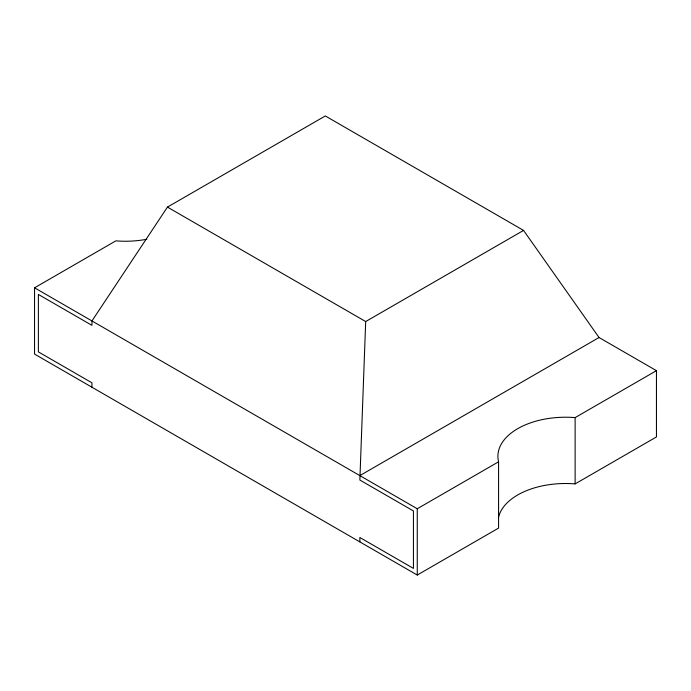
<?xml version="1.0" encoding="UTF-8"?>
<svg xmlns="http://www.w3.org/2000/svg" width="691" height="691" viewBox="0 0 691 691"><rect width="100%" height="100%" fill="white"/><g stroke="black" fill="none" stroke-linecap="round" stroke-linejoin="round"><path stroke-width="1.04" d="M359.856 541.899L359.856 537.486L413.434 568.417L413.434 510.969L359.856 480.038L365.686 321.557L523.553 230.405L599.045 337.519L656.45 370.661L656.45 436.945L575.128 483.899A67.658 39.059 0 0 0 498.358 518.06M523.553 230.405L325.314 115.958L167.447 207.101L91.955 320.944L91.955 325.366L38.376 294.435L38.376 351.883L91.955 382.814L91.955 387.236M656.45 370.661L575.128 417.614A67.658 39.059 0 0 0 498.582 461.804L498.582 528.088L417.26 575.042L34.55 354.094L34.55 287.801L115.872 240.848A67.658 39.059 0 0 0 146.838 239.241M359.856 475.615L599.045 337.519M34.55 287.801L417.26 508.757L498.582 461.804M167.447 207.101L365.686 321.557M575.128 417.614L575.128 483.899M417.26 508.757L417.26 575.042"/></g></svg>
